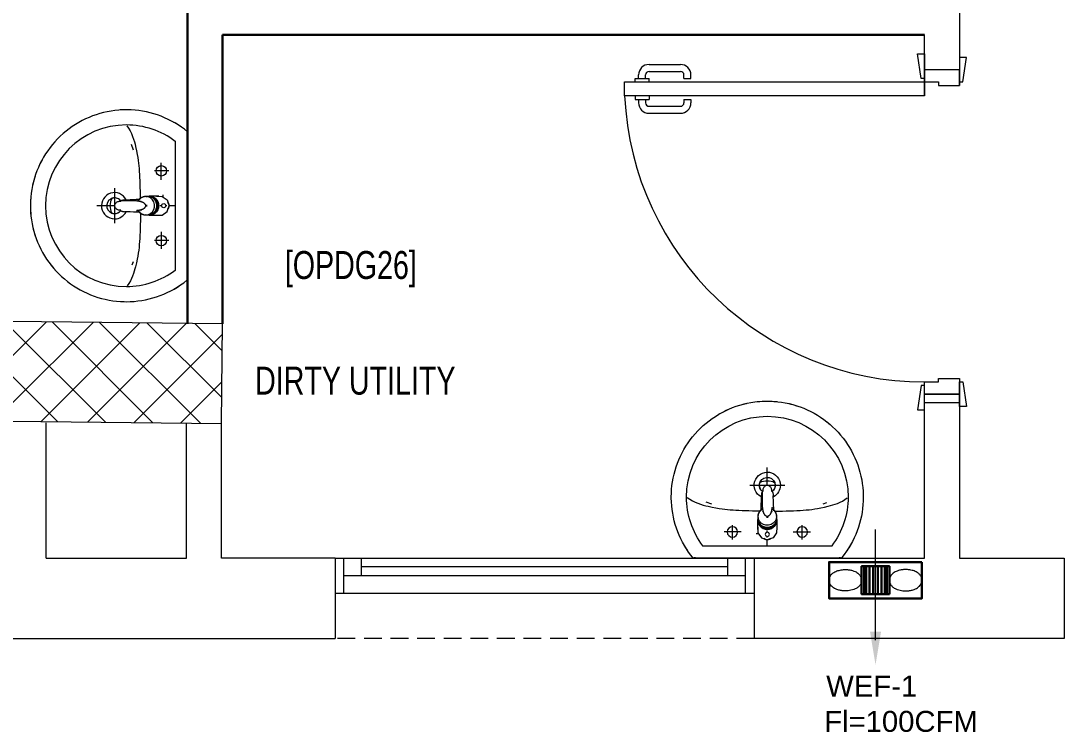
# Model space of a CAD drawing. Header units: millimetres. Extents: x -160614 to 59925, y -157025 to 0.
# Drawn here: x -119497 to -116508, y -116961 to -114923 of the extents above; entities that cross this region are included whole.
import ezdxf

# ---------------------------------------------------------------- set-up
doc = ezdxf.new("R2010")
doc.units = ezdxf.units.MM
doc.header["$LTSCALE"] = 8
doc.linetypes.add('DASHED2', pattern=[9.525, 6.35, -3.175])
doc.linetypes.add('HIDDEN', pattern=[9.525, 6.35, -3.175])
for name, color, linetype, lineweight in [('72_EGR_BASE_TEXT', 9, 'Continuous', 5), ('72_EGR_EQP_TAG', 9, 'Continuous', 5), ('Aluminum', 9, 'Continuous', 5), ('C-HYDR-CTCH', 9, 'Continuous', 5), ('Hatch', 9, 'Continuous', 5), ('LOADING', 9, 'Continuous', 5), ('P-SANR-FIXT', 9, 'Continuous', 18), ('P-SANR-FIXT-1', 9, 'Continuous', 13), ('Proj', 9, 'Continuous', 5), ('Structure', 9, 'Continuous', 5), ('Walls', 9, 'Continuous', 5), ('Wooden Joinery', 9, 'Continuous', 5)]:
    doc.layers.add(name, color=color, linetype=linetype, lineweight=lineweight)
for name, color, linetype in [('MC-EX-EQPM', 2, 'Continuous'), ('MC-EX-EQPM-texts', 2, 'Continuous'), ('X-WHITE glass', 9, 'Continuous')]:
    doc.layers.add(name, color=color, linetype=linetype)
doc.styles.add('ARIAL', font='arial.ttf')
doc.styles.add('X3G_ENTITY_258862', font='swisscl.ttf', dxfattribs={"height": 200})

# ---------------------------------------------------------------- blocks, each defined once
blk = doc.blocks.new('A$C47696aed')
at = {"layer": 'Hatch'}
h = blk.add_hatch(dxfattribs=at)
h.set_pattern_fill('ANSI37', color=256, scale=30)
h.paths.add_polyline_path([(50952.7, 21917.9), (50348.7, 21909.7), (50352.6, 21621.3), (50956.6, 21629.5)])
h.paths.add_polyline_path([(43791.9, 21910.1), (43208.4, 21904.7), (43188.5, 21613.3), (43772, 21618.7)])
h.paths.add_polyline_path([(29414.9, 21902.8), (28815.8, 21898.7), (28810.1, 21605.6), (29409.2, 21609.7)])
h.paths.add_polyline_path([(36600.2, 21904.9), (35999, 21897.4), (35990.7, 21611.8), (36591.9, 21619.3)])
h.paths.add_polyline_path([(22195.7, 21912), (21589.3, 21890.2), (21603.8, 21597.6), (22210.2, 21619.5)])
h.paths.add_polyline_path([(15459.1, 21901.7), (14237.2, 21925.6), (14230.7, 21629.5), (15452.7, 21605.5)])
h.paths.add_polyline_path([(15473.2, 14701.6), (14258.2, 14685.8), (14244.7, 14393.4), (15459.7, 14409.1)])
h.paths.add_polyline_path([(15447.1, 7508.4), (14244, 7492.4), (14238.3, 7199.4), (15441.4, 7215.3)])
h.paths.add_polyline_path([(15465.6, 309.7), (14269, 298.3), (14271.8, 3.8), (15468.5, 15.2)])
h.paths.add_polyline_path([(7830.6, 311.8), (7227.1, 308.1), (7237.7, 22.6), (7841.3, 26.3)])
h.paths.add_polyline_path([(7815.2, 7509.8), (7218.4, 7511.4), (7218.2, 7210.2), (7815.1, 7208.6)])
h.paths.add_polyline_path([(7825.1, 14699.4), (7205.8, 14700.6), (7195.2, 14397.6), (7814.5, 14396.4)])
h.paths.add_polyline_path([(7801.7, 21878.7), (7201.1, 21893.2), (7197.5, 21603.6), (7798.1, 21589.1)])
h.paths.add_polyline_path([(602.6, 21876.9), (0, 21899.6), (1.9, 21611.2), (604.5, 21588.5)])
h.paths.add_polyline_path([(610.4, 7498.6), (8.3, 7491.6), (11.7, 7200), (613.7, 7206.9)])
h.paths.add_polyline_path([(627.9, 303.9), (29.5, 302.9), (34.3, 2.3), (632.7, 3.3)])
h.paths.add_polyline_path([(22214.6, 317.2), (21608.9, 304.3), (21614.6, 3.1), (22220.3, 16)])
h.paths.add_polyline_path([(22208.1, 7509.7), (21613.7, 7492.1), (21615.8, 7195.5), (22210.2, 7213.1)])
h.paths.add_polyline_path([(22199.3, 14717.7), (21600.4, 14710), (21604.4, 14409.9), (22203.4, 14417.6)])
h.paths.add_polyline_path([(29399.7, 14702.4), (28797.7, 14707.1), (28802, 14415), (29403.9, 14410.3)])
h.paths.add_polyline_path([(29403.4, 7519.8), (28799.6, 7502.2), (28813, 7202.1), (29413.1, 7223.2)])
h.paths.add_polyline_path([(29419.5, 303.8), (28815.7, 310.4), (28813.3, 24.7), (29417.2, 18.1)])
h.paths.add_polyline_path([(36618, 314.2), (36020.7, 299.7), (36029.7, 0), (36627, 14.6)])
h.paths.add_polyline_path([(36610.7, 7502.6), (36009.5, 7504.5), (36010.6, 7207.3), (36611.9, 7205.4)])
h.paths.add_polyline_path([(36574.3, 14706.4), (35993.4, 14711.1), (36013.1, 14421.3), (36594, 14416.6)])
h.paths.add_polyline_path([(43777.6, 14705.7), (43180, 14719.4), (43182, 14427.5), (43779.6, 14413.8)])
h.paths.add_polyline_path([(43778.6, 7507.1), (43210.2, 7499.5), (43212, 7205.4), (43780.5, 7213)])
h.paths.add_polyline_path([(43815.7, 310), (43210.4, 307.3), (43211.8, 2.8), (43817, 5.4)])
h.paths.add_polyline_path([(50989.9, 309.5), (50401.9, 325.5), (50388.7, 18.3), (50976.7, 2.3)])
h.paths.add_polyline_path([(50974.1, 7508.9), (50370.9, 7510), (50368.9, 7213.4), (50972.2, 7212.3)])
at = {"layer": 'C-HYDR-CTCH', "color": 4, "flags": 128}
blk.add_lwpolyline([(28815.7, 310.4), (28813.3, 24.7), (29417.2, 18.1), (29419.5, 303.8), (28815.7, 310.4)], dxfattribs=at)
blk = doc.blocks.new('FP_138-161_A_00_GFL_-0_080_Einreichung_Grundrisse_100')
at = {"layer": 'P-SANR-FIXT'}
blk.add_line((-0.0044, -0.0019), (-0.0045, -0.0021), dxfattribs=at)
at = {"layer": 'P-SANR-FIXT', "flags": 128}
blk.add_lwpolyline([(-0.0057, -0.0037), (-0.0058, -0.0039), (-0.006, -0.004)], dxfattribs=at)
blk = doc.blocks.new('FP_139-161_A_00_GFL_-0_080_Einreichung_Grundrisse_100')
at = {"layer": 'P-SANR-FIXT'}
blk.add_line((0.0045, -0.0022), (0.0044, -0.002), dxfattribs=at)
at = {"layer": 'P-SANR-FIXT', "flags": 128}
blk.add_lwpolyline([(0.006, -0.004), (0.0059, -0.0039), (0.0057, -0.0038)], dxfattribs=at)
blk = doc.blocks.new('IS_Ceraplus_B8204_BIM_BG _1_ - B8204AA - CERAPLUS single lever basin mixer with pop-up waste-V137-161_A_00_GFL_-0_080_Einreichung_Grundrisse_100')
at = {"layer": 'P-SANR-FIXT-1'}
h = blk.add_hatch(dxfattribs=at)
h.set_pattern_fill('FP_26', color=256, style=0, pattern_type=2)
h.set_pattern_definition([(225, (0.009, 0), (0.010607, -0.010607), []), (315, (0.009, 0), (0.010607, 0.010607), [])])
h.paths.add_polyline_path([(0.0056, -0.002), (0.0058, -0.0024), (0.0058, -0.0021)])
h.paths.add_polyline_path([(0.007, -0.0039), (0.0088, -0.0045), (0.0084, -0.0043)])
at = {"layer": 'LOADING'}
for p, q in [((-0.028, 0), (-0.028, -0.0281)), ((-0.0262, -0.0282), (-0.0263, -0.0287)), ((0.0263, -0.0287), (0.0262, -0.0282)), ((0.0262, -0.0293), (0.0263, -0.0287)), ((0.028, -0.0281), (0.028, 0)), ((-0.0274, -0.0337), (-0.0271, -0.0392)), ((-0.0137, -0.0512), (-0.0129, -0.0517)), ((0.0124, -0.052), (0.0133, -0.0515)), ((0.0185, -0.0618), (0.019, -0.0539)), ((0.019, -0.0539), (0.0188, -0.0561)), ((0.0271, -0.0392), (0.0274, -0.0337)), ((0.014, -0.0647), (0.0133, -0.1077))]:
    blk.add_line(p, q, dxfattribs=at)
at = {"layer": 'LOADING', "flags": 128}
for points in [[(-0.0272, -0.0069), (-0.0266, 0.009), (-0.0165, 0.0236), (0, 0.0291)], [(0.0272, -0.0069), (0.0266, 0.009), (0.0165, 0.0236), (0, 0.0291)], [(-0.0176, -0.0568), (-0.0224, -0.0513), (-0.0254, -0.0448), (-0.0264, -0.0376), (-0.0253, -0.0305), (-0.0222, -0.024), (-0.0172, -0.0186), (-0.0109, -0.0147), (-0.0037, -0.0127), (0.0037, -0.0127), (0.0109, -0.0147), (0.0172, -0.0186), (0.0222, -0.024), (0.0253, -0.0305), (0.0264, -0.0376), (0.0254, -0.0448), (0.0224, -0.0513), (0.0176, -0.0568)], [(-0.0271, -0.0393), (-0.027, -0.0403), (-0.0269, -0.0414), (-0.0267, -0.0424), (-0.0265, -0.0434), (-0.0262, -0.0444), (-0.0259, -0.0454), (-0.0255, -0.0464), (-0.0252, -0.0474), (-0.0247, -0.0484), (-0.0243, -0.0493), (-0.0238, -0.0502), (-0.0232, -0.0511), (-0.0226, -0.052), (-0.022, -0.0529), (-0.0214, -0.0537), (-0.0207, -0.0545), (-0.0199, -0.0553), (-0.0192, -0.0561), (-0.0184, -0.0568), (-0.0176, -0.0575), (-0.0173, -0.0577)], [(-0.019, -0.0539), (-0.0185, -0.0615), (-0.0185, -0.0618)], [(-0.0162, -0.0579), (-0.0156, -0.058), (-0.0151, -0.0581), (-0.0146, -0.0583), (-0.0142, -0.0586), (-0.0139, -0.0588), (-0.0138, -0.0591)], [(-0.0138, -0.0591), (-0.0139, -0.0612), (-0.014, -0.0633)], [(0.0138, -0.0591), (0.0139, -0.0588), (0.0142, -0.0586), (0.0146, -0.0583), (0.0151, -0.0581), (0.0156, -0.058), (0.0162, -0.0579)], [(0.014, -0.0633), (0.0139, -0.0612), (0.0138, -0.0591)], [(0.0171, -0.0578), (0.0174, -0.0575), (0.0176, -0.0568)], [(0.0173, -0.0577), (0.0181, -0.057), (0.0189, -0.0563), (0.0197, -0.0556), (0.0204, -0.0548), (0.0211, -0.054), (0.0218, -0.0532), (0.0224, -0.0523), (0.023, -0.0514), (0.0236, -0.0505), (0.0241, -0.0496), (0.0246, -0.0487), (0.025, -0.0477), (0.0254, -0.0467), (0.0258, -0.0458), (0.0261, -0.0448), (0.0264, -0.0437), (0.0266, -0.0427), (0.0268, -0.0417), (0.027, -0.0407), (0.0271, -0.0396), (0.0271, -0.0393)], [(-0.0181, -0.0728), (-0.0177, -0.083), (-0.0172, -0.0938)], [(0.0172, -0.0938), (0.0177, -0.083), (0.0181, -0.0728)], [(0.0184, -0.0651), (0.0184, -0.0652), (0.0184, -0.0652), (0.0184, -0.0652), (0.0184, -0.0654), (0.0184, -0.0655)], [(-0.0129, -0.1142), (-0.0124, -0.1161), (-0.0118, -0.1179), (-0.0109, -0.1197), (-0.0098, -0.1214), (-0.0084, -0.123), (-0.0067, -0.1244), (-0.0047, -0.1255), (-0.0025, -0.1263), (0, -0.1266)], [(0, -0.1266), (0.0025, -0.1263), (0.0047, -0.1255), (0.0067, -0.1244), (0.0084, -0.123), (0.0098, -0.1214), (0.0109, -0.1197), (0.0118, -0.1179), (0.0124, -0.1161), (0.0129, -0.1142)]]:
    blk.add_lwpolyline(points, dxfattribs=at)
at = {"layer": 'LOADING'}
for centre, radius, start, end in [((0, 0.0135), 0.00603, 0, 180), ((0, 0.0135), 0.00603, 180, 0), ((-0.009, 0), 0.005, 300, 315), ((0.009, 0), 0.005, 225, 240)]:
    blk.add_arc(centre, radius, start, end, dxfattribs=at)
for centre, major_axis, start_param, end_param in [((0, -0.0281), (-0.028, 0), 4.712389, 6.47291), ((0, -0.0287), (0.0267, 0), 1.570796, 3.036556), ((0, -0.0287), (0.0263, 0), 2.625648, 2.791756), ((0, -0.0287), (-0.0263, 0), 4.712389, 5.759587), ((0, -0.0281), (0.028, 0), 6.093357, 7.853982), ((0, -0.0287), (0.0267, 0), 0.105099, 1.570796), ((0, -0.0287), (0.0262, 0), 0.523599, 1.570796), ((0, -0.0287), (0.0262, 0), 0.349919, 0.515945), ((0, -0.0321), (0.0275, 0), 3.141823, 3.202701), ((0, -0.0321), (0.0275, 0), 3.239313, 3.439417), ((0, -0.0281), (0.028, 0), 3.371221, 3.483334), ((0, -0.0312), (0.0248, 0), 4.111947, 4.191073), ((0, -0.0281), (0.028, 0), 4.202431, 4.259552), ((0, -0.0287), (0.0263, 0), 4.169225, 4.2325), ((0, -0.0281), (0.028, 0), 5.172057, 5.222265), ((0, -0.0287), (0.0267, 0), 6.059374, 6.108652), ((0, -0.0321), (0.0275, 0), 5.985527, 6.185455), ((0, -0.0281), (0.028, 0), 5.94107, 6.05344), ((0, -0.0321), (0.0275, 0), 6.222066, 6.282955)]:
    blk.add_ellipse(centre, major_axis=major_axis, ratio=0.961262, start_param=start_param, end_param=end_param, dxfattribs=at)
for points, knots in [([(-0.0215, -0.0162), (-0.0216, -0.0163), (-0.0219, -0.0167), (-0.0227, -0.0177), (-0.0238, -0.0192), (-0.0249, -0.0211), (-0.0258, -0.0231), (-0.0266, -0.0253), (-0.0273, -0.0282), (-0.0275, -0.0305), (-0.0275, -0.0321)], [0.7859035, 0.7859035, 0.7859035, 0.7859035, 0.7916667, 0.8055556, 0.8333333, 0.8611111, 0.8888889, 0.9166667, 0.9444444, 1, 1, 1, 1]), ([(0.021, -0.0157), (0.0208, -0.0154), (0.0203, -0.0149), (0.0192, -0.0139), (0.0177, -0.0127), (0.0161, -0.0117), (0.0148, -0.0109), (0.0138, -0.0104), (0.0127, -0.0099), (0.0113, -0.0093), (0.0087, -0.0084), (0.0048, -0.0075), (0, -0.0071), (-0.0048, -0.0075), (-0.0087, -0.0084), (-0.0113, -0.0093), (-0.0127, -0.0099), (-0.0138, -0.0104), (-0.0148, -0.0109), (-0.0161, -0.0117), (-0.0177, -0.0127), (-0.0191, -0.0139), (-0.0202, -0.0149), (-0.0208, -0.0154), (-0.021, -0.0157)], [0.2222222, 0.2222222, 0.2222222, 0.2222222, 0.2361111, 0.25, 0.2777778, 0.3055556, 0.3194444, 0.3333333, 0.3472222, 0.3611111, 0.3888889, 0.4444444, 0.5, 0.5555556, 0.6111111, 0.6388889, 0.6527778, 0.6666667, 0.6805556, 0.6944444, 0.7222222, 0.75, 0.7638889, 0.7777778, 0.7777778, 0.7777778, 0.7777778]), ([(0.0275, -0.0321), (0.0275, -0.0305), (0.0273, -0.0282), (0.0266, -0.0253), (0.0258, -0.0231), (0.0249, -0.0211), (0.0238, -0.0192), (0.0227, -0.0177), (0.0219, -0.0167), (0.0216, -0.0163), (0.0215, -0.0162)], [0, 0, 0, 0, 0.0555556, 0.0833333, 0.1111111, 0.1388889, 0.1666667, 0.1944444, 0.2083333, 0.2142181, 0.2142181, 0.2142181, 0.2142181]), ([(-0.0188, -0.0538), (-0.0188, -0.0547), (-0.0186, -0.0582), (-0.0185, -0.0619), (-0.0184, -0.0646)], [0.6724021, 0.6724021, 0.6724021, 0.6724021, 0.75, 1, 1, 1, 1]), ([(-0.0162, -0.0579), (-0.0162, -0.0578), (-0.0163, -0.0578), (-0.0165, -0.0577), (-0.0166, -0.0575), (-0.0167, -0.0574), (-0.0169, -0.0573), (-0.017, -0.0572), (-0.0172, -0.0571), (-0.0173, -0.057), (-0.0175, -0.0569), (-0.0176, -0.0568)], [0, 0, 0, 0, 0.1, 0.2, 0.3, 0.4, 0.5, 0.6, 0.7, 0.8, 1, 1, 1, 1]), ([(-0.0148, -0.0587), (-0.015, -0.0586), (-0.0159, -0.0583), (-0.0167, -0.058), (-0.0172, -0.0578)], [0.8, 0.8, 0.8, 0.8, 0.85, 1, 1, 1, 1]), ([(0, -0.0378), (-0.0005, -0.038), (-0.0012, -0.0384), (-0.0021, -0.0389), (-0.0028, -0.0393), (-0.0035, -0.0397), (-0.0042, -0.04), (-0.0049, -0.0405), (-0.0055, -0.0409), (-0.0061, -0.0414), (-0.0067, -0.0419), (-0.0072, -0.0424), (-0.0078, -0.0429), (-0.0083, -0.0435), (-0.0088, -0.0441), (-0.0092, -0.0446), (-0.0096, -0.0452), (-0.01, -0.0459), (-0.0103, -0.0466), (-0.0105, -0.0472), (-0.0107, -0.0477), (-0.0108, -0.0481), (-0.0109, -0.0484), (-0.0111, -0.0489), (-0.0114, -0.0497), (-0.0118, -0.0509), (-0.0122, -0.0521), (-0.0124, -0.053), (-0.0126, -0.0537), (-0.0128, -0.0544), (-0.0129, -0.0552), (-0.0131, -0.0559), (-0.0132, -0.0566), (-0.0134, -0.0572), (-0.0136, -0.0581), (-0.0137, -0.0587), (-0.0138, -0.0591)], [0, 0, 0, 0, 0.055556, 0.083333, 0.111111, 0.138889, 0.166667, 0.194444, 0.222222, 0.25, 0.277778, 0.305556, 0.333333, 0.361111, 0.388889, 0.416667, 0.444444, 0.472222, 0.5, 0.527778, 0.541667, 0.555556, 0.569444, 0.583333, 0.611111, 0.666667, 0.722222, 0.75, 0.777778, 0.805556, 0.833333, 0.861111, 0.888889, 0.916667, 0.944444, 1, 1, 1, 1]), ([(0, -0.0357), (-0.0006, -0.0357), (-0.0013, -0.0357), (-0.002, -0.0357), (-0.0022, -0.0357)], [0, 0, 0, 0, 0.1, 0.1298359, 0.1298359, 0.1298359, 0.1298359]), ([(0.0022, -0.0357), (0.002, -0.0357), (0.0013, -0.0357), (0.0006, -0.0357), (0, -0.0357)], [0.8701578, 0.8701578, 0.8701578, 0.8701578, 0.9, 1, 1, 1, 1]), ([(0.0138, -0.0591), (0.0137, -0.0587), (0.0136, -0.0581), (0.0134, -0.0572), (0.0132, -0.0566), (0.0131, -0.0559), (0.0129, -0.0552), (0.0128, -0.0544), (0.0126, -0.0537), (0.0124, -0.053), (0.0122, -0.0521), (0.0118, -0.0509), (0.0114, -0.0497), (0.0111, -0.0489), (0.0109, -0.0484), (0.0108, -0.0481), (0.0107, -0.0477), (0.0105, -0.0472), (0.0103, -0.0466), (0.01, -0.0459), (0.0096, -0.0452), (0.0092, -0.0446), (0.0088, -0.0441), (0.0083, -0.0435), (0.0078, -0.0429), (0.0072, -0.0424), (0.0067, -0.0419), (0.0061, -0.0414), (0.0055, -0.0409), (0.0049, -0.0405), (0.0042, -0.04), (0.0035, -0.0397), (0.0028, -0.0393), (0.0021, -0.0389), (0.0012, -0.0384), (0.0005, -0.038), (0, -0.0378)], [0, 0, 0, 0, 0.055556, 0.083333, 0.111111, 0.138889, 0.166667, 0.194444, 0.222222, 0.25, 0.277778, 0.333333, 0.388889, 0.416667, 0.430556, 0.444444, 0.458333, 0.472222, 0.5, 0.527778, 0.555556, 0.583333, 0.611111, 0.638889, 0.666667, 0.694444, 0.722222, 0.75, 0.777778, 0.805556, 0.833333, 0.861111, 0.888889, 0.916667, 0.944444, 1, 1, 1, 1]), ([(0.0141, -0.0613), (0.0141, -0.0611), (0.0143, -0.0608), (0.0145, -0.0604), (0.0148, -0.06), (0.0151, -0.0596), (0.0153, -0.0594), (0.0155, -0.0592), (0.0156, -0.059), (0.0158, -0.0588), (0.016, -0.0587), (0.0163, -0.0585), (0.0165, -0.0583), (0.0166, -0.0582)], [0.3333333, 0.3333333, 0.3333333, 0.3333333, 0.4166667, 0.5, 0.5833333, 0.6666667, 0.7083333, 0.75, 0.7916667, 0.8333333, 0.875, 0.9166667, 1, 1, 1, 1]), ([(0.0176, -0.0568), (0.0175, -0.0569), (0.0173, -0.057), (0.0172, -0.0571), (0.017, -0.0572), (0.0169, -0.0573), (0.0167, -0.0574), (0.0166, -0.0575), (0.0165, -0.0577), (0.0163, -0.0578), (0.0162, -0.0578), (0.0162, -0.0579)], [0, 0, 0, 0, 0.2, 0.3, 0.4, 0.5, 0.6, 0.7, 0.8, 0.9, 1, 1, 1, 1]), ([(0.0184, -0.0646), (0.0185, -0.0619), (0.0186, -0.0582), (0.0188, -0.0547), (0.0188, -0.0538)], [0, 0, 0, 0, 0.25, 0.3275586, 0.3275586, 0.3275586, 0.3275586]), ([(-0.0131, -0.1116), (-0.0132, -0.1115), (-0.0135, -0.1109), (-0.0141, -0.1099), (-0.0147, -0.1086), (-0.0153, -0.1072), (-0.0159, -0.1053), (-0.0167, -0.1021), (-0.0171, -0.0992), (-0.0171, -0.0973)], [0.4856715, 0.4856715, 0.4856715, 0.4856715, 0.5, 0.55, 0.6, 0.65, 0.7, 0.8, 1, 1, 1, 1]), ([(-0.0132, -0.1091), (-0.0132, -0.1096), (-0.0132, -0.1103), (-0.0132, -0.1111), (-0.0132, -0.1115), (-0.0132, -0.1118), (-0.0131, -0.1122), (-0.0131, -0.1125), (-0.0131, -0.1128), (-0.0131, -0.1131), (-0.013, -0.1134), (-0.013, -0.1138), (-0.0129, -0.1141), (-0.0129, -0.1142)], [0.2, 0.2, 0.2, 0.2, 0.4, 0.5, 0.55, 0.6, 0.65, 0.7, 0.75, 0.8, 0.85, 0.9, 1, 1, 1, 1]), ([(0.0129, -0.1142), (0.0129, -0.1141), (0.013, -0.1138), (0.013, -0.1134), (0.0131, -0.1131), (0.0131, -0.1128), (0.0131, -0.1125), (0.0131, -0.1122), (0.0132, -0.1118), (0.0132, -0.1115), (0.0132, -0.1111), (0.0132, -0.1103), (0.0132, -0.1096), (0.0132, -0.1091)], [0, 0, 0, 0, 0.1, 0.15, 0.2, 0.25, 0.3, 0.35, 0.4, 0.45, 0.5, 0.6, 0.8, 0.8, 0.8, 0.8]), ([(0.0131, -0.1116), (0.0133, -0.1113), (0.0137, -0.1106), (0.0142, -0.1096), (0.0147, -0.1084), (0.0153, -0.1072), (0.0159, -0.1053), (0.0167, -0.1021), (0.0171, -0.0992), (0.0171, -0.0973)], [-0.5143371, -0.5143371, -0.5143371, -0.5143371, -0.475, -0.4375, -0.4, -0.35, -0.3, -0.2, 0, 0, 0, 0])]:
    blk.add_open_spline(points, degree=3, knots=knots, dxfattribs=at)
for points in [[(-0.0172, -0.0578), (-0.0171, -0.0578), (-0.0169, -0.058), (-0.0167, -0.0581), (-0.0166, -0.0582)], [(-0.0162, -0.0579), (-0.0162, -0.0579), (-0.0164, -0.0581), (-0.0165, -0.0582), (-0.0166, -0.0583), (-0.0166, -0.0582), (-0.0166, -0.0582)], [(-0.0166, -0.0582), (-0.0163, -0.0585), (-0.0156, -0.059), (-0.0148, -0.0599), (-0.0142, -0.0609), (-0.0139, -0.0617), (-0.0138, -0.0621)], [(0.0172, -0.0578), (0.0168, -0.0579), (0.0158, -0.0583), (0.0147, -0.0587), (0.0141, -0.059)], [(0.0166, -0.0582), (0.0166, -0.0582), (0.0166, -0.0583), (0.0165, -0.0582), (0.0164, -0.0581), (0.0162, -0.0579), (0.0162, -0.0579)], [(0.0166, -0.0582), (0.0167, -0.0582), (0.0168, -0.0581), (0.0169, -0.058), (0.0169, -0.058)], [(0.0169, -0.058), (0.017, -0.0579), (0.0171, -0.0579), (0.0171, -0.0578)], [(-0.0184, -0.0646), (-0.0183, -0.0659), (-0.0182, -0.0684), (-0.0181, -0.0709), (-0.0181, -0.0721)], [(-0.014, -0.0633), (-0.014, -0.0633), (-0.014, -0.0633), (-0.014, -0.0633)], [(-0.014, -0.0646), (-0.014, -0.0644), (-0.014, -0.064), (-0.014, -0.0635), (-0.014, -0.0633)], [(0.014, -0.0633), (0.014, -0.0633), (0.014, -0.0633), (0.014, -0.0633)], [(0.014, -0.0633), (0.014, -0.0635), (0.014, -0.064), (0.014, -0.0644), (0.014, -0.0647)], [(0.0181, -0.0721), (0.0181, -0.0709), (0.0182, -0.0684), (0.0183, -0.0659), (0.0184, -0.0646)], [(-0.0172, -0.0938), (-0.0172, -0.0944), (-0.0172, -0.0956), (-0.0171, -0.0967), (-0.0171, -0.0973)], [(0.0171, -0.0973), (0.0171, -0.0967), (0.0172, -0.0956), (0.0172, -0.0944), (0.0172, -0.0938)]]:
    blk.add_open_spline(points, degree=3, dxfattribs=at)
for name in ['FP_138-161_A_00_GFL_-0_080_Einreichung_Grundrisse_100', 'FP_139-161_A_00_GFL_-0_080_Einreichung_Grundrisse_100']:
    blk.add_blockref(name, (0, 0), dxfattribs=at)
blk = doc.blocks.new('_100_WB_KER_REN_55x45x18 - _100_WB_KER_REN_55x45x18-V63-161_A_00_GFL_-0_080_Einreichung_Grundrisse_100')
at = {"layer": 'LOADING'}
for p, q in [((-0.2075, 0.225), (-0.2075, 0.2227)), ((0.2074, 0.225), (-0.2074, 0.225)), ((0.2075, 0.2227), (0.2075, 0.225)), ((-0.1855, 0.1899), (0.1855, 0.1899)), ((0, 0.1899), (0, 0.1724)), ((-0.0744, 0.15), (-0.1234, 0.15)), ((-0.1, 0.172), (-0.1, 0.1303)), ((-0.0259, 0.155), (-0.0315, 0.155)), ((0, 0.1656), (0, 0.1628)), ((0, 0.1509), (0, 0.1454)), ((0.026, 0.155), (0.0248, 0.155)), ((0.0744, 0.15), (0.1234, 0.15)), ((0.1, 0.172), (0.1, 0.1303)), ((0, 0.1422), (0, 0.1399)), ((-0.1763, 0.0637), (-0.1598, 0.0692)), ((0.1605, 0.0691), (0.1707, 0.0656)), ((-0.05, 0.0161), (0.05, 0.0161)), ((0, 0.0168), (0, -0.0348))]:
    blk.add_line(p, q, dxfattribs=at)
at = {"layer": 'LOADING', "flags": 128}
for points in [[(-0.2121, 0.225), (-0.219, 0.2164), (-0.2254, 0.2075), (-0.2316, 0.1983), (-0.2373, 0.189), (-0.2427, 0.1794), (-0.2476, 0.1696), (-0.2522, 0.1596), (-0.2564, 0.1494), (-0.2602, 0.1391), (-0.2635, 0.1286), (-0.2665, 0.118), (-0.269, 0.1073), (-0.271, 0.0965), (-0.2727, 0.0856), (-0.2739, 0.0747), (-0.2747, 0.0637), (-0.275, 0.0527), (-0.275, 0.05)], [(0.275, 0.05), (0.2748, 0.061), (0.2741, 0.072), (0.273, 0.0829), (0.2715, 0.0938), (0.2695, 0.1046), (0.2671, 0.1154), (0.2643, 0.126), (0.261, 0.1365), (0.2574, 0.1469), (0.2533, 0.1571), (0.2488, 0.1671), (0.2439, 0.177), (0.2387, 0.1866), (0.233, 0.1961), (0.227, 0.2053), (0.2206, 0.2142), (0.2138, 0.2229), (0.2121, 0.225)], [(-0.275, 0.05), (-0.2748, 0.039), (-0.2741, 0.028), (-0.273, 0.0171), (-0.2715, 0.0062), (-0.2695, -0.0046), (-0.2671, -0.0154), (-0.2643, -0.026), (-0.261, -0.0365), (-0.2574, -0.0469), (-0.2533, -0.0571), (-0.2488, -0.0671), (-0.2439, -0.077), (-0.2387, -0.0866), (-0.233, -0.0961), (-0.227, -0.1053), (-0.2206, -0.1142), (-0.2138, -0.1229), (-0.2067, -0.1313), (-0.1993, -0.1395), (-0.1916, -0.1473), (-0.1836, -0.1548), (-0.1752, -0.162), (-0.1666, -0.1688), (-0.1577, -0.1753), (-0.1486, -0.1814), (-0.1392, -0.1872), (-0.1296, -0.1925), (-0.1198, -0.1975), (-0.1098, -0.2021), (-0.0996, -0.2063), (-0.0893, -0.2101), (-0.0788, -0.2135), (-0.0682, -0.2164), (-0.0575, -0.2189), (-0.0467, -0.221), (-0.0359, -0.2227), (-0.0249, -0.2239), (-0.014, -0.2246), (-0.003, -0.225), (0.008, -0.2249), (0.019, -0.2243), (0.03, -0.2234), (0.0409, -0.2219), (0.0517, -0.2201), (0.0625, -0.2178), (0.0731, -0.2151), (0.0837, -0.212), (0.0941, -0.2084), (0.1043, -0.2044), (0.1144, -0.2001), (0.1243, -0.1953), (0.1341, -0.1901), (0.1436, -0.1846), (0.1528, -0.1786), (0.1618, -0.1723), (0.1706, -0.1657), (0.1791, -0.1587), (0.1873, -0.1514), (0.1952, -0.1437), (0.2028, -0.1358), (0.21, -0.1275), (0.217, -0.119), (0.2236, -0.1101), (0.2298, -0.1011), (0.2356, -0.0918), (0.2411, -0.0822), (0.2462, -0.0725), (0.2509, -0.0625), (0.2552, -0.0524), (0.2591, -0.0421), (0.2626, -0.0317), (0.2656, -0.0211), (0.2683, -0.0104), (0.2705, 0.0003), (0.2722, 0.0112), (0.2736, 0.0221), (0.2745, 0.0331), (0.2749, 0.0441), (0.275, 0.05)]]:
    blk.add_lwpolyline(points, dxfattribs=at)
at = {"layer": 'LOADING'}
for centre in [(-0.1, 0.15), (0.1, 0.15)]:
    blk.add_circle(centre, 0.015, dxfattribs=at)
for centre, radius, start, end in [((0, 0.05), 0.275, 140.4788, 141.2381), ((0, 0.05), 0.275, 38.7619, 39.5212), ((0, 0.05), 0.275, 145.9324, 150.3591), ((0, 0.05), 0.2315, 142.8209, 180), ((0, 0.05), 0.2315, 0, 37.1791), ((0, 0.05), 0.275, 29.6409, 34.0676), ((0, 0.155), 0.0175, 54.0899, 125.9101), ((0, 0.155), 0.0175, 68.869, 83.8798), ((0, 0.155), 0.0175, 251.9463, 258.2346), ((0, 0.05), 0.275, 180, 183.6225), ((0, 0.05), 0.2315, 180, 0), ((0, 0.0161), 0.0375, 117.1305, 0), ((0, 0.0161), 0.0225, 129.5025, 0), ((0, 0.0161), 0.0225, 138.0808, 143.3939), ((0, 0.0161), 0.0225, 0, 51.4286), ((0, 0.0161), 0.0225, 36.616, 41.9265), ((0, 0.0161), 0.0375, 0, 61.4146), ((0, 0.0161), 0.0225, 180, 193.3417), ((0, 0.0161), 0.0225, 197.0466, 201.508), ((0, 0.0161), 0.0225, 156.725, 162.0134), ((0, 0.05), 0.047, 243.4433, 296.5567), ((0, 0.0161), 0.0225, 17.9887, 23.276), ((0, 0.0161), 0.0225, 338.492, 342.9534), ((0, 0.0161), 0.0225, 346.6583, 0), ((0, 0.05), 0.275, 307.6689, 312), ((0, 0.05), 0.275, 240, 245.6589), ((0, 0.05), 0.275, 252, 257.5535), ((0, 0.05), 0.275, 264, 276), ((0, 0.05), 0.275, 282.9241, 288)]:
    blk.add_arc(centre, radius, start, end, dxfattribs=at)
for points, knots in [([(-0.2074, 0.225), (-0.2078, 0.225), (-0.2086, 0.225), (-0.2095, 0.225), (-0.2102, 0.225), (-0.2106, 0.225), (-0.2109, 0.225), (-0.2111, 0.225), (-0.2114, 0.225), (-0.2116, 0.225), (-0.2118, 0.225), (-0.2119, 0.225), (-0.2119, 0.225)], [-1, -1, -1, -1, -0.8333333, -0.6666667, -0.5833333, -0.5, -0.4583333, -0.4166667, -0.3333333, -0.2916667, -0.25, -0.1666667, -0.1666667, -0.1666667, -0.1666667]), ([(0.2119, 0.225), (0.2119, 0.225), (0.2118, 0.225), (0.2116, 0.225), (0.2114, 0.225), (0.2111, 0.225), (0.2109, 0.225), (0.2106, 0.225), (0.2102, 0.225), (0.2095, 0.225), (0.2086, 0.225), (0.2078, 0.225), (0.2074, 0.225)], [-0.8333333, -0.8333333, -0.8333333, -0.8333333, -0.75, -0.7083333, -0.6666667, -0.5833333, -0.5416667, -0.5, -0.4166667, -0.3333333, -0.1666667, 0, 0, 0, 0]), ([(-0.0037, 0.1721), (-0.0046, 0.1719), (-0.0064, 0.1714), (-0.0081, 0.1705), (-0.009, 0.17)], [0.5653198, 0.5653198, 0.5653198, 0.5653198, 0.6111111, 0.6666667, 0.6666667, 0.6666667, 0.6666667]), ([(0.009, 0.17), (0.0086, 0.1703), (0.0077, 0.1708), (0.0059, 0.1715), (0.0046, 0.1719), (0.0037, 0.1721)], [0.3333333, 0.3333333, 0.3333333, 0.3333333, 0.3611111, 0.3888889, 0.4346482, 0.4346482, 0.4346482, 0.4346482]), ([(-0.2294, 0.0509), (-0.2103, 0.066), (-0.1431, 0.0839), (-0.1084, 0.0863), (-0.0496, 0.0893), (-0.0206, 0.0899)], [0.0392191, 0.0392191, 0.0392191, 0.0392191, 0.1715289, 0.4228457, 0.6475389, 0.6475389, 0.6475389, 0.6475389]), ([(0.0209, 0.0903), (0.0512, 0.0901), (0.1113, 0.0879), (0.1514, 0.0828), (0.2115, 0.0665), (0.2292, 0.052)], [0.7533082, 0.7533082, 0.7533082, 0.7533082, 0.9865548, 1.235629, 1.3638988, 1.3638988, 1.3638988, 1.3638988]), ([(-0.0141, 0.0337), (-0.0162, 0.0319), (-0.0207, 0.0267), (-0.0225, 0.02), (-0.0225, 0.0161)], [0.7144203, 0.7144203, 0.7144203, 0.7144203, 0.8333333, 1, 1, 1, 1]), ([(0.0225, 0.0161), (0.0225, 0.0187), (0.0216, 0.0239), (0.0182, 0.0298), (0.0152, 0.0327), (0.0141, 0.0337)], [0, 0, 0, 0, 0.1111111, 0.2222222, 0.285568, 0.285568, 0.285568, 0.285568])]:
    blk.add_open_spline(points, degree=3, knots=knots, dxfattribs=at)
for points in [[(-0.2075, 0.2227), (-0.2075, 0.2231), (-0.2075, 0.2235), (-0.2075, 0.2239)], [(0.2075, 0.2239), (0.2075, 0.2235), (0.2075, 0.2231), (0.2075, 0.2227)], [(-0.1852, 0.1899), (-0.1853, 0.1899), (-0.1854, 0.1899), (-0.1855, 0.1899)], [(0.1855, 0.1899), (0.1854, 0.1899), (0.1853, 0.1899), (0.1852, 0.1899)], [(-0.0009, 0.1725), (-0.0013, 0.1725), (-0.0018, 0.1724), (-0.0022, 0.1724)], [(0.0022, 0.1724), (0.0018, 0.1724), (0.0013, 0.1725), (0.0009, 0.1725)], [(-0.0225, 0.0161), (-0.0225, 0.0147), (-0.0222, 0.012), (-0.0215, 0.0093), (-0.021, 0.008)], [(0.021, 0.008), (0.0215, 0.0093), (0.0222, 0.012), (0.0225, 0.0147), (0.0225, 0.0161)]]:
    blk.add_open_spline(points, degree=3, dxfattribs=at)
at = {"layer": 'LOADING', "xscale": -1, "rotation": 5.088887490341627e-12}
blk.add_blockref('IS_Ceraplus_B8204_BIM_BG _1_ - B8204AA - CERAPLUS single lever basin mixer with pop-up waste-V137-161_A_00_GFL_-0_080_Einreichung_Grundrisse_100', (0, 0.1434), dxfattribs=at)
blk = doc.blocks.new('A$C72370EFE')
at = {"layer": 'Wooden Joinery'}
for p, q in [((-0.01, -0.04), (-0.02, -0.04)), ((-0.01, -0.03), (-0.01, -0.07)), ((0, -0.03), (-0.01, -0.03)), ((0.04, -0.03), (0.05, -0.03)), ((0.05, -0.03), (0.05, -0.07)), ((0.05, -0.04), (0.06, -0.04)), ((-0.05, -0.07), (-0.05, -0.16)), ((-0.03, -0.07), (-0.03, -0.16)), ((-0.01, -0.06), (-0.02, -0.06)), ((0, -0.07), (-0.01, -0.07)), ((0.04, -0.07), (0.05, -0.07)), ((0.05, -0.06), (0.06, -0.06)), ((0.07, -0.07), (0.07, -0.16)), ((0.09, -0.07), (0.09, -0.16)), ((-0.01, -0.17), (-0.02, -0.17)), ((-0.01, -0.17), (-0.01, -0.19)), ((0.05, -0.17), (0.06, -0.17)), ((0.05, -0.17), (0.05, -0.19)), ((-0.01, -0.19), (-0.02, -0.19)), ((0.05, -0.19), (0.06, -0.19))]:
    blk.add_line(p, q, dxfattribs=at)
for centre, radius, start, end in [((-0.02, -0.07), 0.03, 90, 180), ((0.06, -0.07), 0.03, 0, 90), ((-0.02, -0.07), 0.01, 90, 180), ((0.06, -0.07), 0.01, 0, 90), ((-0.02, -0.16), 0.03, 180, 270), ((-0.02, -0.16), 0.01, 180, 270), ((0.06, -0.16), 0.01, 270, 0), ((0.06, -0.16), 0.03, 270, 0)]:
    blk.add_arc(centre, radius, start, end, dxfattribs=at)
blk = doc.blocks.new('GF1')
at = {"layer": 'Aluminum', "color": 9}
for p, q in [((-118595.9, -116462.6), (-117395.9, -116462.6)), ((-118570.9, -116562.6), (-118570.9, -116462.6)), ((-118520.9, -116512.6), (-118520.9, -116462.6)), ((-117470.9, -116512.6), (-117470.9, -116462.6)), ((-117420.9, -116562.6), (-117420.9, -116462.6)), ((-117470.9, -116487.6), (-118520.9, -116487.6)), ((-118570.9, -116512.6), (-117420.9, -116512.6)), ((-118595.9, -116562.6), (-117395.9, -116562.6))]:
    blk.add_line(p, q, dxfattribs=at)
at = {"layer": 'Proj', "color": 9, "linetype": 'HIDDEN'}
blk.add_line((-117395.9, -116692.6), (-118595.9, -116692.6), dxfattribs=at)
at = {"layer": 'Walls', "color": 9}
for p, q in [((-116807.8, -114492.6), (-116807.8, -115107.6)), ((-116907.8, -115137.6), (-116907.8, -114962.6)), ((-116907.8, -116462.6), (-116907.8, -115957.6)), ((-116807.8, -115947.6), (-116807.8, -116462.6)), ((-116907.8, -116462.6), (-116907.8, -116042.6)), ((-116807.8, -116042.6), (-116807.8, -116462.6)), ((-119424.1, -116462.6), (-119424.1, -116074.6)), ((-119021.6, -116462.6, 0), (-119021.6, -116075.7, 0)), ((-118921.6, -116462.6, 0), (-118921.6, -116076.8, 0)), ((-119424.1, -116462.6), (-119021.6, -116462.6, 0)), ((-118595.9, -116462.6), (-118921.6, -116462.6, 0)), ((-118595.9, -116462.6), (-118595.9, -116692.6)), ((-117395.9, -116462.6), (-116907.8, -116462.6)), ((-117395.9, -116462.6), (-117395.9, -116692.6)), ((-117395.9, -116462.6), (-117395.9, -116692.6)), ((-116807.8, -116462.6), (-116507.8, -116462.6)), ((-116507.8, -116462.6), (-116507.8, -116692.6)), ((-119524.1, -116692.6), (-118595.9, -116692.6)), ((-116507.8, -116692.6), (-117395.9, -116692.6))]:
    blk.add_line(p, q, dxfattribs=at)
at = {"layer": 'Wooden Joinery', "color": 9}
for points in [[(-116907.8, -115087.6), (-116917.8, -115087.6), (-116927.8, -115017.6), (-116907.8, -115017.6)], [(-116807.8, -115097.6), (-116797.8, -115097.6), (-116787.8, -115027.6), (-116807.8, -115027.6)], [(-116907.8, -115137.6), (-117766.9, -115137.6), (-117766.9, -115097.6), (-116907.8, -115097.6)], [(-116807.8, -115957.6), (-116797.8, -115957.6), (-116787.8, -116027.6), (-116807.8, -116027.6)], [(-116907.8, -115967.6), (-116917.8, -115967.6), (-116927.8, -116037.6), (-116907.8, -116037.6)]]:
    blk.add_lwpolyline(points, close=True, dxfattribs=at)
for points in [[(-116907.8, -115062.6), (-116907.8, -115097.6), (-116867.8, -115097.6), (-116867.8, -115107.6), (-116807.8, -115107.6), (-116807.8, -115062.6), (-116907.8, -115062.6)], [(-116907.8, -115992.6), (-116907.8, -115957.6), (-116867.8, -115957.6), (-116867.8, -115947.6), (-116807.8, -115947.6), (-116807.8, -115992.6), (-116907.8, -115992.6)], [(-116907.8, -115992.6), (-116807.8, -115992.6), (-116807.8, -116017.6), (-116907.8, -116017.6), (-116907.8, -115992.6)]]:
    blk.add_lwpolyline(points, dxfattribs=at)
blk.add_arc((-116907.8, -115097.6), 860, 182.666, 270, dxfattribs=at)
at = {"layer": 'X-WHITE glass', "color": 9, "lineweight": 30, "ltscale": 6}
for p, q in [((-119019.2, -115791.1, 0), (-119019.2, -114862.6, 0)), ((-116907.8, -114962.6, 0), (-118919.2, -114962.6, 0)), ((-118919.2, -115791.1, 0), (-118919.2, -114962.6, 0))]:
    blk.add_line(p, q, dxfattribs=at)
at = {"layer": 'LOADING', "color": 9, "yscale": 1000, "zscale": 1000}
for p, xscale, rotation in [((-119244.2, -115452.5, 0), 1000, 270), ((-117358.2, -116237.6), -1000, 180)]:
    blk.add_blockref('_100_WB_KER_REN_55x45x18 - _100_WB_KER_REN_55x45x18-V63-161_A_00_GFL_-0_080_Einreichung_Grundrisse_100', p, dxfattribs=dict(at, xscale=xscale, rotation=rotation))
at = {"layer": 'Structure', "color": 9}
blk.add_blockref('A$C47696aed', (-148338.7, -116094.9, 0), dxfattribs=at)
at = {"layer": 'Wooden Joinery', "color": 9, "xscale": 999.9999999998854, "yscale": 999.9999999998854, "zscale": 999.9999999998854, "rotation": 90.00000000000001}
blk.add_blockref('A$C72370EFE', (-117766.9, -115137.6), dxfattribs=at)
at = {"layer": '72_EGR_BASE_TEXT', "color": 9, "style": 'X3G_ENTITY_258862'}
for s, p in [('[OPDG26]', (-118740.4, -115662.4)), ('DIRTY UTILITY', (-118825.4, -115993.9, 0))]:
    blk.add_text(s, height=80, dxfattribs=at).set_placement(p)
blk = doc.blocks.new('*U153')
at = {"layer": 'MC-EX-EQPM', "lineweight": 9}
blk.add_hatch(color=15, dxfattribs=at).paths.add_polyline_path([(15.7, 160.3), (-15.7, 160.3), (0, 254.8)], flags=0)
at = {"layer": 'MC-EX-EQPM', "color": 15, "lineweight": 9}
blk.add_line((0, 183.8), (0, -132.9), dxfattribs=at)
at = {"layer": 'MC-EX-EQPM', "color": 2, "linetype": 'DASHED2', "lineweight": 30, "ltscale": 2.5}
for p, q in [((-32.6, 52.3), (-32.6, -27.5)), ((-26.4, 52.3), (-26.4, -27.5)), ((-17.2, 52.3), (-17.2, -27.5)), ((-6.9, 52.3), (-6.9, -27.5)), ((6.9, 52.3), (6.9, -27.5)), ((17.2, 52.3), (17.2, -27.5)), ((26.4, 52.3), (26.4, -27.5)), ((32.6, 52.3), (32.6, -27.5))]:
    blk.add_line(p, q, dxfattribs=at)
at = {"layer": 'MC-EX-EQPM', "color": 5, "lineweight": 30, "ltscale": 2.5}
blk.add_lwpolyline([(-133, -39.8), (133, -39.8), (133, 64.7), (-133, 64.7)], close=True, dxfattribs=at)
at = {"layer": 'MC-EX-EQPM', "color": 1, "lineweight": 30, "ltscale": 2.5}
blk.add_lwpolyline([(-39.9, 52.3), (39.9, 52.3), (39.9, -27.5), (-39.9, -27.5)], close=True, dxfattribs=at)
at = {"layer": 'MC-EX-EQPM', "color": 2, "lineweight": 9}
for points, knots in [([(-39.9, 12.4), (-39.9, 13.7), (-40, 14.9), (-40.4, 17.4), (-40.7, 18.6), (-41.5, 20.9), (-42, 22), (-43, 24), (-43.6, 25), (-44.9, 26.9), (-45.6, 27.7), (-47.4, 29.8), (-48.6, 31), (-51.1, 33), (-52.4, 34), (-55.1, 35.6), (-56.5, 36.4), (-59.4, 37.8), (-60.9, 38.4), (-65, 39.9), (-67.6, 40.7), (-73, 41.9), (-75.8, 42.3), (-81.5, 42.9), (-84.3, 43), (-90.7, 43), (-94.3, 42.7), (-101.2, 41.7), (-104.6, 40.9), (-110, 39.2), (-112.2, 38.4), (-116.4, 36.4), (-118.4, 35.3), (-121.7, 33.1), (-123.1, 32), (-125.6, 29.7), (-126.8, 28.4), (-128.8, 25.9), (-129.5, 24.7), (-130.9, 22.1), (-131.5, 20.8), (-132.4, 17.9), (-132.7, 16.4), (-133, 14), (-133, 13.2), (-133, 12.4)], [0, 0, 0, 0, 0.083152, 0.083152, 0.166304, 0.166304, 0.249457, 0.249457, 0.332609, 0.332609, 0.415761, 0.415761, 0.545395, 0.545395, 0.675028, 0.675028, 0.804662, 0.804662, 0.934296, 0.934296, 1.152782, 1.152782, 1.371268, 1.371268, 1.589754, 1.589754, 1.860357, 1.860357, 2.130959, 2.130959, 2.317705, 2.317705, 2.504451, 2.504451, 2.641391, 2.641391, 2.778331, 2.778331, 2.881554, 2.881554, 2.984776, 2.984776, 3.087999, 3.087999, 3.141593, 3.141593, 3.141593, 3.141593]), ([(39.9, 12.4), (39.9, 13.7), (40, 14.9), (40.4, 17.4), (40.7, 18.6), (41.5, 20.9), (42, 22), (43, 24), (43.6, 25), (44.9, 26.9), (45.6, 27.7), (47.4, 29.8), (48.6, 31), (51.1, 33), (52.4, 34), (55.1, 35.6), (56.5, 36.4), (59.4, 37.8), (60.9, 38.4), (65, 39.9), (67.6, 40.7), (73, 41.9), (75.8, 42.3), (81.5, 42.9), (84.3, 43), (90.7, 43), (94.3, 42.7), (101.2, 41.7), (104.6, 40.9), (110, 39.2), (112.2, 38.4), (116.4, 36.4), (118.4, 35.3), (121.7, 33.1), (123.1, 32), (125.6, 29.7), (126.8, 28.4), (128.8, 25.9), (129.5, 24.7), (130.9, 22.1), (131.5, 20.8), (132.4, 17.9), (132.7, 16.4), (133, 14), (133, 13.2), (133, 12.4)], [0, 0, 0, 0, 0.083152, 0.083152, 0.166304, 0.166304, 0.249457, 0.249457, 0.332609, 0.332609, 0.415761, 0.415761, 0.545395, 0.545395, 0.675028, 0.675028, 0.804662, 0.804662, 0.934296, 0.934296, 1.152782, 1.152782, 1.371268, 1.371268, 1.589754, 1.589754, 1.860357, 1.860357, 2.130959, 2.130959, 2.317705, 2.317705, 2.504451, 2.504451, 2.641391, 2.641391, 2.778331, 2.778331, 2.881554, 2.881554, 2.984776, 2.984776, 3.087999, 3.087999, 3.141593, 3.141593, 3.141593, 3.141593]), ([(-133, 12.4), (-133, 11.7), (-133, 10.9), (-132.7, 8.6), (-132.4, 7.1), (-131.5, 4.3), (-131, 2.9), (-129.6, 0.3), (-128.9, -0.9), (-127.2, -3.1), (-126.3, -4.1), (-124.4, -6), (-123.5, -6.8), (-121.4, -8.4), (-120.4, -9.1), (-117.5, -11), (-115.7, -11.9), (-111.8, -13.7), (-109.8, -14.4), (-105.7, -15.7), (-103.6, -16.2), (-99.3, -17.1), (-97.1, -17.4), (-90.1, -18.2), (-85.3, -18.3), (-77.2, -17.7), (-74, -17.2), (-67.7, -15.9), (-64.6, -15), (-59.7, -13.1), (-57.7, -12.2), (-54, -10.1), (-52.2, -9), (-49.2, -6.7), (-48, -5.6), (-45.8, -3.2), (-44.7, -1.9), (-43.1, 0.7), (-42.4, 1.9), (-41.3, 4.5), (-40.8, 5.9), (-40.2, 8.8), (-40, 10.2), (-39.9, 12), (-39.9, 12.2), (-39.9, 12.4)], [3.141593, 3.141593, 3.141593, 3.141593, 3.191222, 3.191222, 3.294445, 3.294445, 3.397668, 3.397668, 3.500891, 3.500891, 3.604114, 3.604114, 3.707337, 3.707337, 3.810559, 3.810559, 3.981855, 3.981855, 4.15315, 4.15315, 4.324446, 4.324446, 4.495741, 4.495741, 4.865323, 4.865323, 5.117184, 5.117184, 5.369044, 5.369044, 5.542485, 5.542485, 5.715925, 5.715925, 5.843378, 5.843378, 5.97083, 5.97083, 6.069787, 6.069787, 6.168745, 6.168745, 6.267702, 6.267702, 6.283185, 6.283185, 6.283185, 6.283185]), ([(133, 12.4), (133, 11.7), (133, 10.9), (132.7, 8.6), (132.4, 7.1), (131.5, 4.3), (131, 2.9), (129.6, 0.3), (128.9, -0.9), (127.2, -3.1), (126.3, -4.1), (124.4, -6), (123.5, -6.8), (121.4, -8.4), (120.4, -9.1), (117.5, -11), (115.7, -11.9), (111.8, -13.7), (109.8, -14.4), (105.7, -15.7), (103.6, -16.2), (99.3, -17.1), (97.1, -17.4), (90.1, -18.2), (85.3, -18.3), (77.2, -17.7), (74, -17.2), (67.7, -15.9), (64.6, -15), (59.7, -13.1), (57.7, -12.2), (54, -10.1), (52.2, -9), (49.2, -6.7), (48, -5.6), (45.8, -3.2), (44.7, -1.9), (43.1, 0.7), (42.4, 1.9), (41.3, 4.5), (40.8, 5.9), (40.2, 8.8), (40, 10.2), (39.9, 12), (39.9, 12.2), (39.9, 12.4)], [3.141593, 3.141593, 3.141593, 3.141593, 3.191222, 3.191222, 3.294445, 3.294445, 3.397668, 3.397668, 3.500891, 3.500891, 3.604114, 3.604114, 3.707337, 3.707337, 3.810559, 3.810559, 3.981855, 3.981855, 4.15315, 4.15315, 4.324446, 4.324446, 4.495741, 4.495741, 4.865323, 4.865323, 5.117184, 5.117184, 5.369044, 5.369044, 5.542485, 5.542485, 5.715925, 5.715925, 5.843378, 5.843378, 5.97083, 5.97083, 6.069787, 6.069787, 6.168745, 6.168745, 6.267702, 6.267702, 6.283185, 6.283185, 6.283185, 6.283185])]:
    blk.add_open_spline(points, degree=3, knots=knots, dxfattribs=at)

msp = doc.modelspace()

# ---------------------------------------------------------------- block references
at = {"layer": '72_EGR_EQP_TAG'}
msp.add_blockref('GF1', (0, 0), dxfattribs=at)
at = {"layer": 'MC-EX-EQPM', "rotation": 180}
msp.add_blockref('*U153', (-117048.1, -116513.5), dxfattribs=at)

# ---------------------------------------------------------------- texts
at = {"layer": 'MC-EX-EQPM-texts', "lineweight": 15, "style": 'ARIAL'}
for s, p in [('WEF-1', (-117189.4, -116859.5)), ('Fl=100CFM', (-117195.2, -116960.5))]:
    msp.add_text(s, height=60, dxfattribs=at).set_placement(p)

doc.saveas('drawing.dxf')
